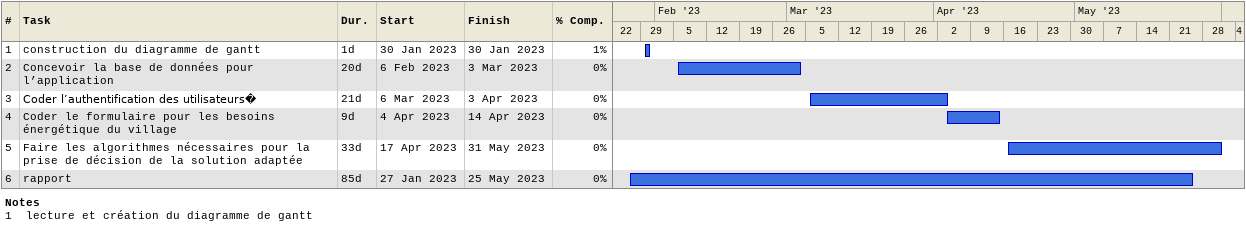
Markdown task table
| ID | Task | Duration | Start | Finish | % complete |
|---|---|---|---|---|---|
| 1 | construction du diagramme de gantt | 1d | 2023-01-30 | 2023-01-30 | 1 |
| 2 | Concevoir la base de données pour l’application | 20d | 2023-02-06 | 2023-03-03 | 0 |
| 3 | Coder l’authentification des utilisateurs� | 21d | 2023-03-06 | 2023-04-03 | 0 |
| 4 | Coder le formulaire pour les besoins énergétique du village | 9d | 2023-04-04 | 2023-04-14 | 0 |
| 5 | Faire les algorithmes nécessaires pour la prise de décision de la solution adaptée | 33d | 2023-04-17 | 2023-05-31 | 0 |
| 6 | rapport | 85d | 2023-01-27 | 2023-05-25 | 0 |

Notes
- 1: lecture et création du diagramme de gantt
